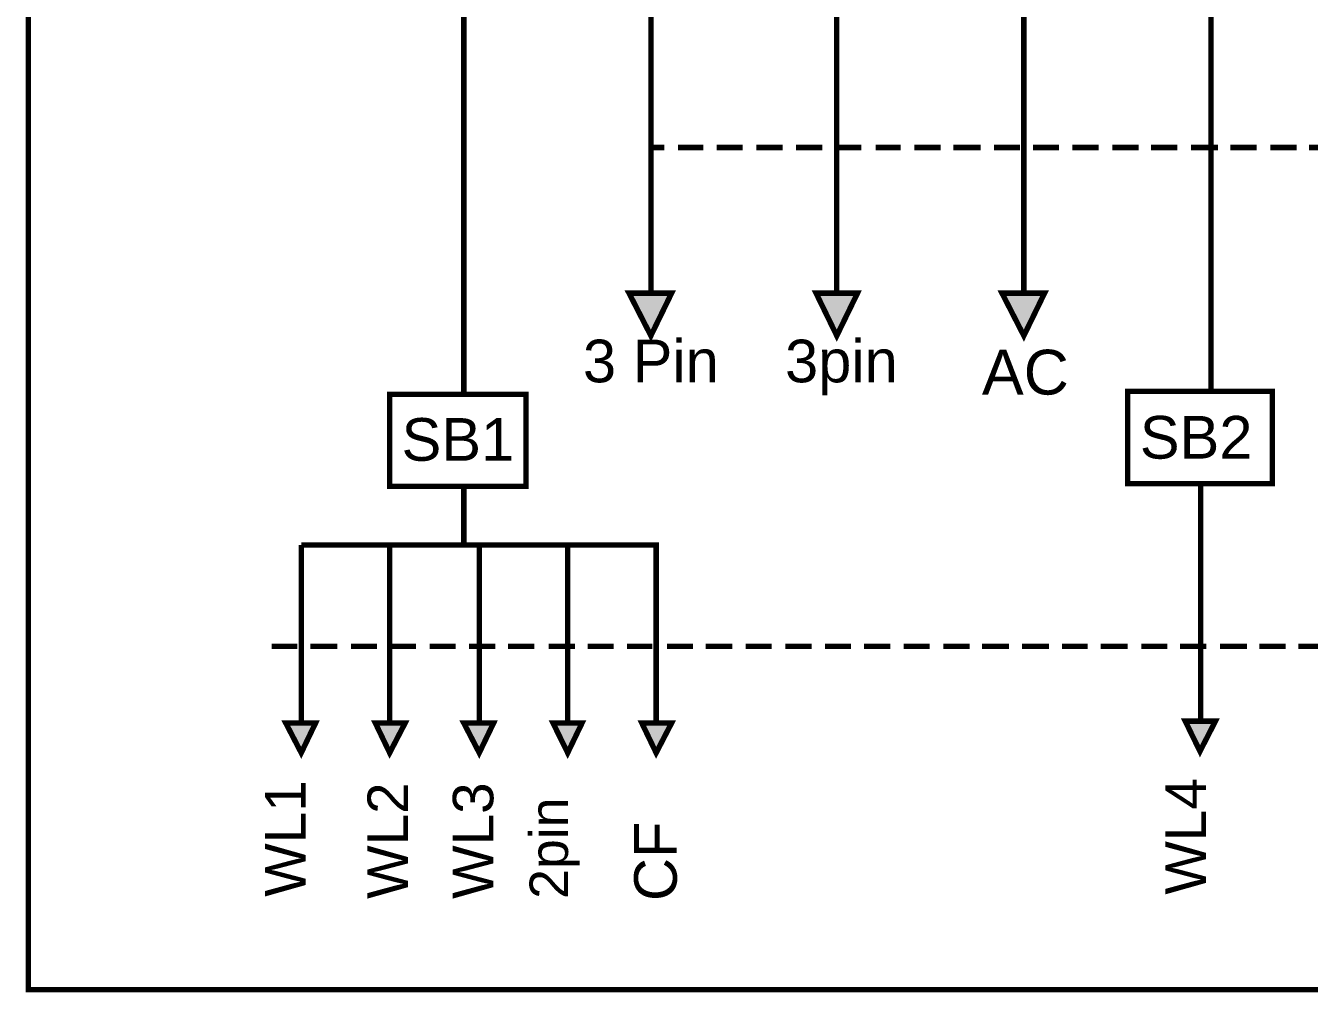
# Model space of a CAD drawing. Header units: millimetres. Extents: x 6 to 291, y 33 to 187.
# Drawn here: x 6.1 to 66.2, y 33.1 to 78.4 of the extents above; entities that cross this region are included whole.
import ezdxf

# ---------------------------------------------------------------- set-up
doc = ezdxf.new("R2010")
doc.units = ezdxf.units.MM
for name, color, linetype in [('H', 251, 'Continuous'), ('P', 255, 'Continuous'), ('T', 255, 'Continuous')]:
    doc.layers.add(name, color=color, linetype=linetype)
doc.styles.get("Standard").update_dxf_attribs({"font": 'arial.ttf'})

msp = doc.modelspace()

# ---------------------------------------------------------------- hatches: boundary and pattern name
at = {"layer": 'H', "linetype": 'Continuous'}
for points in [[(35.384, 63.888), (34.361, 65.881), (36.354, 65.881), (35.384, 63.888)], [(44.097, 63.888), (43.127, 65.881), (45.067, 65.881), (44.097, 63.888)], [(52.864, 63.888), (51.841, 65.881), (53.834, 65.881), (52.864, 63.888)], [(18.997, 44.344), (18.274, 45.738), (19.667, 45.738), (18.997, 44.344)], [(23.142, 44.344), (22.472, 45.738), (23.865, 45.738), (23.142, 44.344)], [(27.34, 44.344), (26.617, 45.738), (28.011, 45.738), (27.34, 44.344)], [(31.485, 44.344), (30.798, 45.738), (32.156, 45.738), (31.485, 44.344)], [(35.631, 44.344), (34.96, 45.738), (36.354, 45.738), (35.631, 44.344)], [(61.119, 44.415), (60.431, 45.826), (61.842, 45.826), (61.119, 44.415)]]:
    msp.add_hatch(color=256, dxfattribs=at).paths.add_polyline_path(points)

# ---------------------------------------------------------------- linework, layer by layer
at = {"layer": 'P', "const_width": 0.254}
for points in [[(6.209, 186.796), (291.289, 186.796), (291.289, 33.249), (6.209, 33.249), (6.209, 186.796)], [(26.617, 86.289), (26.617, 73.678), (26.617, 61.136)], [(35.384, 86.289), (35.384, 65.881)], [(44.097, 86.289), (44.097, 65.881)], [(52.864, 86.289), (52.864, 65.881)], [(61.63, 86.289), (61.63, 61.278)], [(35.384, 72.708), (36.019, 72.708)], [(36.654, 72.708), (37.835, 72.708)], [(38.47, 72.708), (39.688, 72.708)], [(40.323, 72.708), (41.557, 72.708)], [(42.192, 72.708), (43.427, 72.708)], [(44.009, 72.708), (45.244, 72.708)], [(45.914, 72.708), (47.096, 72.708)], [(47.731, 72.708), (48.966, 72.708)], [(49.565, 72.708), (50.835, 72.708)], [(51.47, 72.708), (52.687, 72.708)], [(53.287, 72.708), (54.504, 72.708)], [(55.139, 72.708), (56.374, 72.708)], [(57.009, 72.708), (58.244, 72.708)], [(58.826, 72.708), (60.06, 72.708)], [(60.695, 72.708), (61.965, 72.708)], [(62.548, 72.708), (63.782, 72.708)], [(64.417, 72.708), (65.652, 72.708)], [(66.234, 72.708), (67.504, 72.708)], [(35.384, 63.888), (36.354, 65.881), (34.361, 65.881), (35.384, 63.888)], [(34.361, 65.881), (36.354, 65.881), (35.384, 63.888), (34.361, 65.881)], [(44.097, 63.888), (45.067, 65.881), (43.127, 65.881), (44.097, 63.888)], [(43.127, 65.881), (45.067, 65.881), (44.097, 63.888), (43.127, 65.881)], [(52.864, 63.888), (53.834, 65.881), (51.841, 65.881), (52.864, 63.888)], [(51.841, 65.881), (53.834, 65.881), (52.864, 63.888), (51.841, 65.881)], [(57.732, 61.278), (64.505, 61.278), (64.505, 56.956), (57.732, 56.956), (57.732, 61.278)], [(23.142, 61.136), (29.528, 61.136), (29.528, 56.833), (23.142, 56.833), (23.142, 61.136)], [(26.617, 56.833), (26.617, 54.081)], [(61.154, 56.956), (61.154, 54.204), (61.154, 45.896)], [(18.997, 54.081), (18.997, 45.738)], [(18.997, 54.081), (27.34, 54.081), (35.631, 54.081), (35.631, 45.738)], [(23.142, 54.081), (23.142, 45.738)], [(27.34, 54.081), (27.34, 45.738)], [(31.485, 54.081), (31.485, 45.738)], [(17.604, 49.336), (18.821, 49.336)], [(19.42, 49.336), (20.69, 49.336)], [(21.325, 49.336), (22.543, 49.336)], [(23.142, 49.336), (24.377, 49.336)], [(25.012, 49.336), (26.229, 49.336)], [(26.864, 49.336), (28.099, 49.336)], [(28.681, 49.336), (29.916, 49.336)], [(30.586, 49.336), (31.821, 49.336)], [(32.42, 49.336), (33.637, 49.336)], [(34.272, 49.336), (35.454, 49.336)], [(36.142, 49.336), (37.359, 49.336)], [(37.959, 49.336), (39.194, 49.336)], [(39.829, 49.336), (41.046, 49.336)], [(41.681, 49.336), (42.915, 49.336)], [(43.55, 49.336), (44.768, 49.336)], [(45.367, 49.336), (46.602, 49.336)], [(47.237, 49.336), (48.454, 49.336)], [(49.089, 49.336), (50.324, 49.336)], [(50.906, 49.336), (52.176, 49.336)], [(52.776, 49.336), (54.046, 49.336)], [(54.645, 49.336), (55.862, 49.336)], [(56.462, 49.336), (57.732, 49.336)], [(58.367, 49.336), (59.584, 49.336)], [(60.184, 49.336), (61.419, 49.336)], [(62.054, 49.336), (63.324, 49.336)], [(63.906, 49.336), (65.14, 49.336)], [(65.723, 49.336), (66.957, 49.336)], [(18.997, 44.344), (19.667, 45.738), (18.274, 45.738), (18.997, 44.344)], [(18.274, 45.738), (19.667, 45.738), (18.997, 44.344), (18.274, 45.738)], [(23.142, 44.344), (23.865, 45.738), (22.472, 45.738), (23.142, 44.344)], [(22.472, 45.738), (23.865, 45.738), (23.142, 44.344), (22.472, 45.738)], [(27.34, 44.344), (28.011, 45.738), (26.617, 45.738), (27.34, 44.344)], [(26.617, 45.738), (28.011, 45.738), (27.34, 44.344), (26.617, 45.738)], [(31.485, 44.344), (32.156, 45.738), (30.798, 45.738), (31.485, 44.344)], [(30.798, 45.738), (32.156, 45.738), (31.485, 44.344), (30.798, 45.738)], [(35.631, 44.344), (36.354, 45.738), (34.96, 45.738), (35.631, 44.344)], [(34.96, 45.738), (36.354, 45.738), (35.631, 44.344), (34.96, 45.738)], [(61.119, 44.415), (61.842, 45.826), (60.431, 45.826), (61.119, 44.415)], [(60.431, 45.826), (61.842, 45.826), (61.119, 44.415), (60.431, 45.826)]]:
    msp.add_lwpolyline(points, dxfattribs=at)
at = {"layer": 'P'}
for points in [[(34.361, 65.881), (36.354, 65.881)], [(35.384, 63.888), (34.361, 65.881)], [(36.354, 65.881), (35.384, 63.888)], [(43.127, 65.881), (45.067, 65.881)], [(44.097, 63.888), (43.127, 65.881)], [(45.067, 65.881), (44.097, 63.888)], [(51.841, 65.881), (53.834, 65.881), (52.864, 63.888), (51.841, 65.881)], [(18.274, 45.738), (19.667, 45.738), (18.997, 44.344)], [(18.997, 44.344), (18.274, 45.738)], [(22.472, 45.738), (23.865, 45.738)], [(23.142, 44.344), (22.472, 45.738)], [(23.865, 45.738), (23.142, 44.344)], [(26.617, 45.738), (28.011, 45.738)], [(27.34, 44.344), (26.617, 45.738)], [(28.011, 45.738), (27.34, 44.344)], [(30.798, 45.738), (32.156, 45.738)], [(31.485, 44.344), (30.798, 45.738)], [(32.156, 45.738), (31.485, 44.344)], [(34.96, 45.738), (36.354, 45.738)], [(35.631, 44.344), (34.96, 45.738)], [(36.354, 45.738), (35.631, 44.344)], [(60.431, 45.826), (61.842, 45.826)], [(61.842, 45.826), (61.119, 44.415), (60.431, 45.826)]]:
    msp.add_lwpolyline(points, dxfattribs=at)

# ---------------------------------------------------------------- texts
at = {"layer": 'T', "attachment_point": 7}
for s, insert, char_height in [('{\\fArial|b0|i0|c0|p18;3 Pin    3pin}', (32.2, 61.1), 2), ('{\\fArial|b0|i0|c0|p18;AC}', (50.9, 61.1), 2.1), ('{\\fArial|b0|i0|c0|p18;SB1}', (23.7, 58), 2), ('{\\fArial|b0|i0|c0|p18;SB2}', (58.3, 58.1), 2)]:
    msp.add_mtext(s, dxfattribs=dict(at, insert=insert, char_height=char_height))
at = {"layer": 'T', "attachment_point": 1, "rotation": 90}
for s, insert, char_height in [('{\\fArial|b0|i0|c0|p18;WL1}', (17.3, 37.6), 1.9), ('{\\fArial|b0|i0|c0|p18;WL2}', (22.1, 37.5), 1.9), ('{\\fArial|b0|i0|c0|p18;WL3}', (26.1, 37.5), 1.9), ('{\\fArial|b0|i0|c0|p18;WL4}', (59.5, 37.7), 1.9), ('{\\fArial|b0|i0|c0|p18;2pin}', (29.7, 37.5), 1.8), ('{\\fArial|b0|i0|c0|p18;CF}', (34.6, 37.4), 2)]:
    msp.add_mtext(s, dxfattribs=dict(at, insert=insert, char_height=char_height))

doc.saveas('drawing.dxf')
